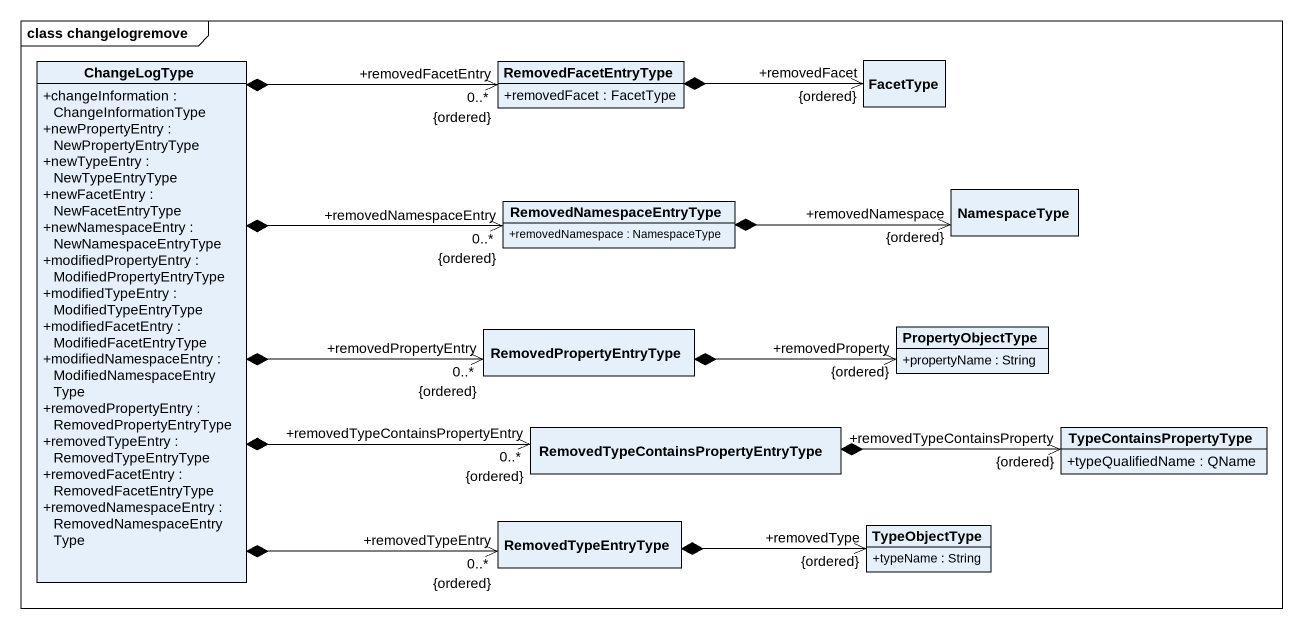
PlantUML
@startuml
mainframe class changelogremove
hide circle
hide empty members
skinparam classAttributeIconSize 0
class ChangeLogType {
  +changeInformation : ChangeInformationType
  +newPropertyEntry : NewPropertyEntryType
  +newTypeEntry : NewTypeEntryType
  +newFacetEntry : NewFacetEntryType
  +newNamespaceEntry : NewNamespaceEntryType
  +modifiedPropertyEntry : ModifiedPropertyEntryType
  +modifiedTypeEntry : ModifiedTypeEntryType
  +modifiedFacetEntry : ModifiedFacetEntryType
  +modifiedNamespaceEntry : ModifiedNamespaceEntryType
  +removedPropertyEntry : RemovedPropertyEntryType
  +removedTypeEntry : RemovedTypeEntryType
  +removedFacetEntry : RemovedFacetEntryType
  +removedNamespaceEntry : RemovedNamespaceEntryType
}
class RemovedFacetEntryType {
  +removedFacet : FacetType
}
class FacetType
class NamespaceType
class RemovedNamespaceEntryType {
  +removedNamespace : NamespaceType
}
class RemovedPropertyEntryType
class PropertyObjectType {
  +propertyName : String
}
class "RemovedTypeContainsPropertyEntryType" as RemovedTypeContainsPropertyE
class TypeContainsPropertyType {
  +typeQualifiedName : QName
}
class RemovedTypeEntryType
class TypeObjectType {
  +typeName : String
}
ChangeLogType *-right-> "+removedTypeContainsPropertyEntry\n0..*\n{ordered}" RemovedTypeContainsPropertyE
RemovedFacetEntryType "+removedFacetEntry\n0..*\n{ordered}" <-left-* ChangeLogType
FacetType "+removedFacet\n{ordered}" <-left-* RemovedFacetEntryType
RemovedNamespaceEntryType "+removedNamespaceEntry\n0..*\n{ordered}" <-left-* ChangeLogType
RemovedNamespaceEntryType *-right-> "+removedNamespace\n{ordered}" NamespaceType
RemovedPropertyEntryType "+removedPropertyEntry\n0..*\n{ordered}" <-left-* ChangeLogType
PropertyObjectType "+removedProperty\n{ordered}" <-left-* RemovedPropertyEntryType
TypeContainsPropertyType "+removedTypeContainsProperty\n{ordered}" <-left-* RemovedTypeContainsPropertyE
RemovedTypeEntryType "+removedTypeEntry\n0..*\n{ordered}" <-left-* ChangeLogType
TypeObjectType "+removedType\n{ordered}" <-left-* RemovedTypeEntryType
@enduml
